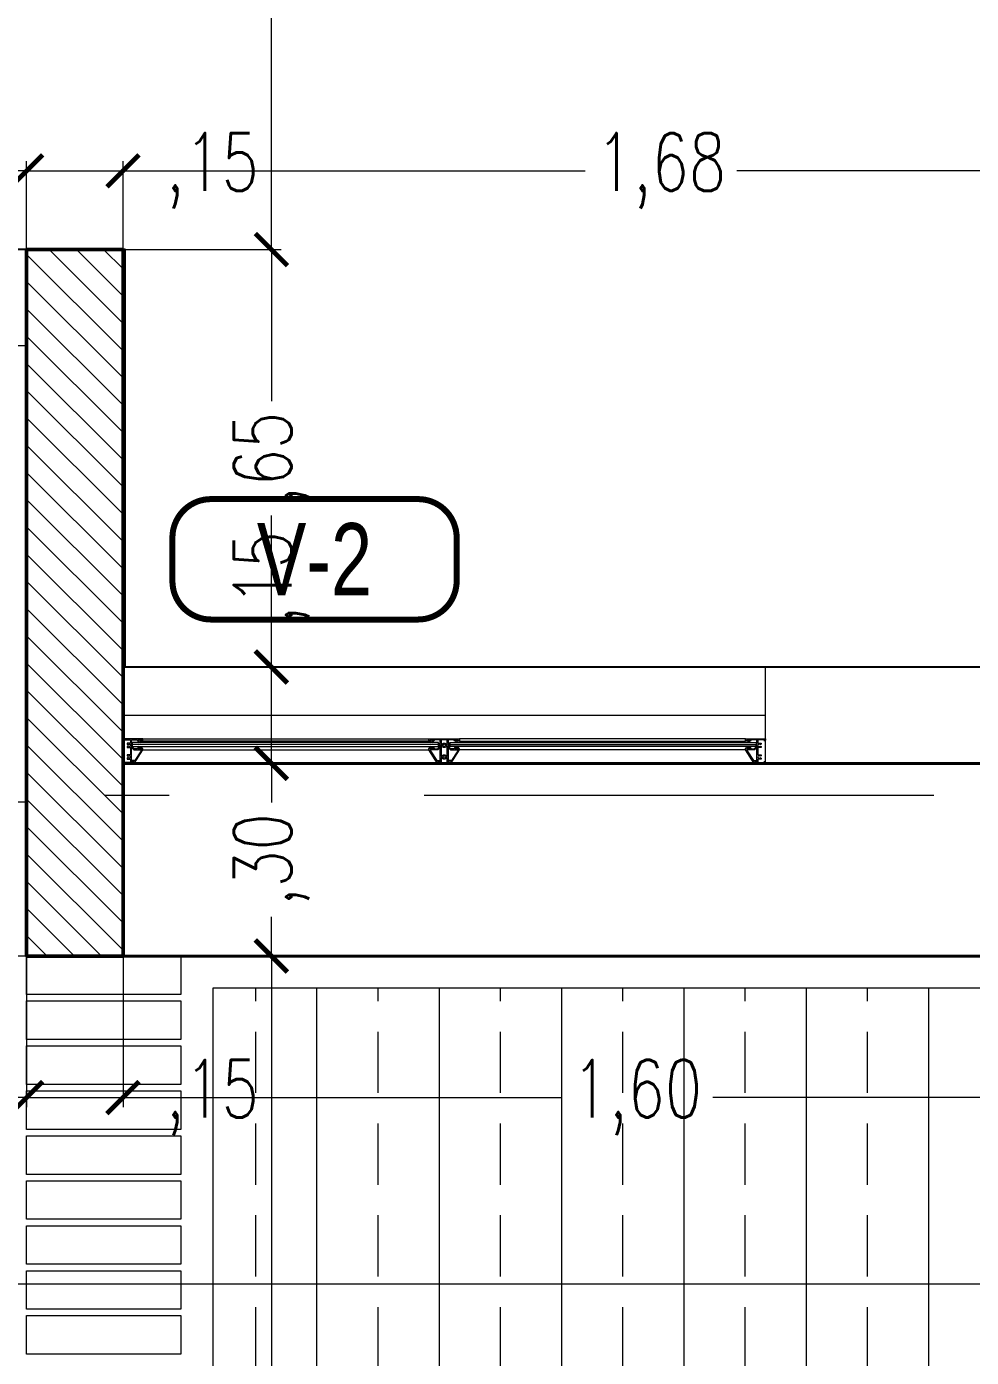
# Model space of a CAD drawing. Header units: millimetres. Extents: x 216 to 2687, y 57 to 1099.
# Drawn here: x 230.673 to 232.143, y 85.072 to 87.144 of the extents above; entities that cross this region are included whole.
import ezdxf
from ezdxf.enums import TextEntityAlignment as Align

# ---------------------------------------------------------------- set-up
doc = ezdxf.new("R2010")
doc.units = ezdxf.units.MM
doc.header["$LTSCALE"] = 0.5
doc.set_wipeout_variables(frame=1)
doc.header["$PDMODE"] = 35
doc.linetypes.add('DASHDOT2', pattern=[12.7, 6.35, -3.175, 0, -3.175])
for name, color, linetype, lineweight in [('A-COTAS', 7, 'Continuous', 9), ('A-ECON-PLAC', 134, 'Continuous', 40), ('A-EJES', 7, 'DASHDOT2', 9), ('A-MURO', 5, 'Continuous', 50), ('A-MURO-ACHU', 250, 'Continuous', 0), ('A-PISO', 7, 'Continuous', 15), ('A-PISO -ACHU', 55, 'Continuous', 0), ('A-PLAN-ACHU1', 105, 'Continuous', 9), ('A-PLAN-ACHU2', 146, 'Continuous', 0), ('A-PLAN-ACHU3', 250, 'Continuous', 0), ('A-TEXT-VENT', 2, 'Continuous', 9), ('A-VENT', 1, 'Continuous', 15), ('A-WIPEOUT', 255, 'Continuous', 0)]:
    doc.layers.add(name, color=color, linetype=linetype, lineweight=lineweight)
doc.layers.add('BORRADOR', color=3, linetype='Continuous', plot=False)
doc.styles.add('Cotas', font='romans.shx', dxfattribs={"width": 0.75})
doc.styles.add('ING_50', font='swisscl.ttf', dxfattribs={"height": 0.08})
doc.dimstyles.new("1-25'", dxfattribs={"dimtxt": 0.075, "dimasz": 0.05, "dimexe": 0.015, "dimexo": 0, "dimgap": 0.02, "dimtad": 0, "dimzin": 4, "dimtxsty": 'Cotas', "dimblk": 'ARCHTICK', "dimcen": 0.09, "dimclrd": 142, "dimclre": 2, "dimclrt": 2, "dimadec": 0, "dimazin": 0, "dimtfac": 1, "dimtmove": 0, "dimatfit": 3, "dimfxl": 0.1, "dimlwd": 13, "dimlwe": 9, "dimarcsym": 2})

# ---------------------------------------------------------------- blocks, each defined once
blk = doc.blocks.new('ALN-177', base_point=(0.5588, 0.5404))
at = {"layer": 'A-PLAN-ACHU1'}
for p, q in [((0.5343, 0.5506), (0.5324, 0.5529)), ((0.5344, 0.5519), (0.5324, 0.5529)), ((0.5343, 0.5506), (0.5324, 0.5484)), ((0.5343, 0.5494), (0.5324, 0.5484)), ((0.5361, 0.5485), (0.5343, 0.5494)), ((0.5361, 0.5528), (0.5344, 0.5519)), ((0.5361, 0.5485), (0.5361, 0.5528))]:
    blk.add_line(p, q, dxfattribs=at)
at = {"layer": 'A-VENT'}
blk.add_lwpolyline([(0.5558, 0.5404), (0.5588, 0.5404), (0.5588, 0.5419), (0.5377, 0.5555), (0.5362, 0.5555), (0.5343, 0.554), (0.5343, 0.5521), (0.5362, 0.5536), (0.5362, 0.5478), (0.5343, 0.5493), (0.5343, 0.5481), (0.5362, 0.5466), (0.5362, 0.5418), (0.5332, 0.5388), (0.5295, 0.5388), (0.5295, 0.5386), (0.5305, 0.5376), (0.5342, 0.5376), (0.5377, 0.5412), (0.5377, 0.5537), (0.5561, 0.5419), (0.5541, 0.5419), (0.5541, 0.5389, 1), (0.5566, 0.5389)], format="xyb", close=True, dxfattribs=at)
blk = doc.blocks.new('ALN-292')
at = {"layer": 'A-VENT'}
blk.add_lwpolyline([(0, 0.024), (0, 0), (0.0035, 0), (0.0035, 0.0025), (0.0015, 0.0015), (0.0015, 0.0079), (0.0035, 0.0069), (0.0035, 0.008), (0.0015, 0.009), (0.0015, 0.0179), (0.007, 0.0179), (0.007, 0.015), (0.01, 0.015), (0.0092, 0.0165), (0.0085, 0.0165), (0.0085, 0.0179), (0.0365, 0.0179), (0.0365, 0.0165), (0.0358, 0.0165), (0.035, 0.015), (0.038, 0.015), (0.038, 0.024), (0.038, 0.033), (0.035, 0.033), (0.0358, 0.0315), (0.0365, 0.0315), (0.0365, 0.0301), (0.0085, 0.0301), (0.0085, 0.0315), (0.0092, 0.0315), (0.01, 0.033), (0.007, 0.033), (0.007, 0.0301), (0.0015, 0.0301), (0.0015, 0.039), (0.0035, 0.04), (0.0035, 0.0411), (0.0015, 0.0401), (0.0015, 0.0465), (0.0035, 0.0455), (0.0035, 0.048), (0, 0.048)], close=True, dxfattribs=at)
for points in [[(0.0092, 0.0274, 0.352285), (0.0065, 0.024, 0.352285), (0.0092, 0.0206), (0.0092, 0.0194), (0.0015, 0.0194), (0.0015, 0.024), (0.0015, 0.0286), (0.0092, 0.0286)], [(0.008, 0.024, 1), (0.012, 0.024, 1)], [(0.0272, 0.0274, 0.352285), (0.0245, 0.024, 0.352285), (0.0272, 0.0206), (0.0272, 0.0194), (0.0107, 0.0194), (0.0107, 0.0206, 0.352285), (0.0135, 0.024, 0.352285), (0.0107, 0.0274), (0.0107, 0.0286), (0.0272, 0.0286)], [(0.026, 0.024, 1), (0.03, 0.024, 1)], [(0.0288, 0.0206, 0.352285), (0.0315, 0.024, 0.352285), (0.0288, 0.0274), (0.0288, 0.0286), (0.0365, 0.0286), (0.0365, 0.024), (0.0365, 0.0194), (0.0288, 0.0194)]]:
    blk.add_lwpolyline(points, format="xyb", close=True, dxfattribs=at)
blk = doc.blocks.new('V-1_PL_BLQ4')
blk.add_line((0, 0.075), (1, 0.075))
at = {"layer": 'A-PLAN-ACHU1'}
for points in [[(0.491, 0.1175), (0.0143, 0.1175), (0.0143, 0.1235), (0.491, 0.1235)], [(0.509, 0.1175), (0.9857, 0.1175), (0.9857, 0.1235), (0.509, 0.1235)]]:
    blk.add_lwpolyline(points, close=True, dxfattribs=at)
for points in [[(0.0282, 0.1141), (0.0239, 0.1141), (0.0249, 0.1159), (0.0239, 0.1178), (0.0261, 0.1159), (0.0283, 0.1178), (0.0273, 0.1158), (0.0282, 0.1141)], [(0.4829, 0.1141), (0.4786, 0.1141), (0.4796, 0.1159), (0.4786, 0.1178), (0.4808, 0.1159), (0.483, 0.1178), (0.482, 0.1158), (0.4829, 0.1141)], [(0.5171, 0.1141), (0.5214, 0.1141), (0.5204, 0.1159), (0.5214, 0.1178), (0.5192, 0.1159), (0.517, 0.1178), (0.518, 0.1158), (0.5171, 0.1141)], [(0.9718, 0.1141), (0.9761, 0.1141), (0.9751, 0.1159), (0.9761, 0.1178), (0.9739, 0.1159), (0.9717, 0.1178), (0.9727, 0.1158), (0.9718, 0.1141)]]:
    blk.add_lwpolyline(points, dxfattribs=at)
at = {"layer": 'A-PLAN-ACHU2'}
for points in [[(0.031, 0.1289), (0.476, 0.1289)], [(0.969, 0.1289), (0.524, 0.1289)], [(0.491, 0.1205), (0.0143, 0.1205)], [(0.476, 0.1155), (0.031, 0.1155)], [(0.031, 0.112), (0.476, 0.112)], [(0.509, 0.1205), (0.9857, 0.1205)], [(0.524, 0.1155), (0.969, 0.1155)], [(0.969, 0.112), (0.524, 0.112)]]:
    blk.add_lwpolyline(points, dxfattribs=at)
at = {"layer": 'A-VENT'}
blk.add_lwpolyline([(1, 0.15), (1, 0), (0, 0), (0, 0.15)], close=True, dxfattribs=at)
for points in [[(0.0079, 0.121, 3.732051), (0.0079, 0.123), (0.0066, 0.1238), (0.0066, 0.1255), (0.0116, 0.1255), (0.0116, 0.1365), (0.0066, 0.1365), (0.0066, 0.1382), (0.0079, 0.139, 3.732051), (0.0079, 0.141), (0.0066, 0.1418), (0.0066, 0.1435), (0.0116, 0.1435), (0.0116, 0.1485), (0.0016, 0.1485), (0.0016, 0.1464), (0, 0.148), (0, 0.15), (0.016, 0.15), (0.016, 0.147), (0.0145, 0.1478), (0.0145, 0.1485), (0.0131, 0.1485), (0.0131, 0.1135), (0.022, 0.1135), (0.023, 0.1155), (0.0241, 0.1155), (0.0231, 0.1135), (0.0295, 0.1135), (0.0285, 0.1155), (0.031, 0.1155), (0.031, 0.112), (0, 0.112), (0, 0.114), (0.0016, 0.1156), (0.0016, 0.1135), (0.0116, 0.1135), (0.0116, 0.1185), (0.0066, 0.1185), (0.0066, 0.1202)], [(0.9921, 0.121, -3.732051), (0.9921, 0.123), (0.9934, 0.1238), (0.9934, 0.1255), (0.9884, 0.1255), (0.9884, 0.1365), (0.9934, 0.1365), (0.9934, 0.1382), (0.9921, 0.139, -3.732051), (0.9921, 0.141), (0.9934, 0.1418), (0.9934, 0.1435), (0.9884, 0.1435), (0.9884, 0.1485), (0.9984, 0.1485), (0.9984, 0.1464), (1, 0.148), (1, 0.15), (0.984, 0.15), (0.984, 0.147), (0.9855, 0.1478), (0.9855, 0.1485), (0.9869, 0.1485), (0.9869, 0.1135), (0.978, 0.1135), (0.977, 0.1155), (0.9759, 0.1155), (0.9769, 0.1135), (0.9705, 0.1135), (0.9715, 0.1155), (0.969, 0.1155), (0.969, 0.112), (1, 0.112), (1, 0.114), (0.9984, 0.1156), (0.9984, 0.1135), (0.9884, 0.1135), (0.9884, 0.1185), (0.9934, 0.1185), (0.9934, 0.1202)]]:
    blk.add_lwpolyline(points, format="xyb", close=True, dxfattribs=at)
at = {"layer": 'A-VENT', "xscale": -1, "rotation": 270}
for p in [(0.0159, 0.15), (0.5089, 0.15)]:
    blk.add_blockref('ALN-177', p, dxfattribs=at)
at = {"layer": 'A-VENT'}
for name, p, rotation in [('ALN-177', (0.4911, 0.15), 90), ('ALN-292', (0.524, 0.112), 90), ('ALN-177', (0.9841, 0.15), 90.00000000000001)]:
    blk.add_blockref(name, p, dxfattribs=dict(at, rotation=rotation))
blk = doc.blocks.new('_ArchTick')
at = {"color": 0, "linetype": 'ByBlock', "const_width": 0.15}
blk.add_lwpolyline([(-0.5, -0.5), (0.5, 0.5)], dxfattribs=at)
blk = doc.blocks.new('*D241')
at = {"layer": 'A-COTAS', "color": 2, "linetype": 'DASHDOT2', "lineweight": 9, "transparency": 16777216}
for p, q in [((229.1728, 85.6969), (229.1728, 85.4615)), ((230.6728, 85.6969), (230.6728, 85.4615))]:
    blk.add_line(p, q, dxfattribs=at)
at = {"layer": 'A-COTAS', "color": 142, "linetype": 'Continuous', "lineweight": 13, "transparency": 16777216}
for p, q in [((229.1728, 85.4765), (229.8047, 85.4765)), ((230.6728, 85.4765), (230.0408, 85.4765))]:
    blk.add_line(p, q, dxfattribs=at)
at = {"layer": 'DEFPOINTS', "color": 0, "transparency": 16777216}
for p in [(229.1728, 85.6969), (230.6728, 85.6969), (230.6728, 85.4765)]:
    blk.add_point(p, dxfattribs=at)
at = {"layer": 'A-COTAS', "color": 142, "lineweight": 13, "transparency": 16777216, "xscale": 0.05, "yscale": 0.05, "zscale": 0.05, "rotation": 180}
blk.add_blockref('_ArchTick', (229.1728, 85.4765), dxfattribs=at)
at = {"layer": 'A-COTAS', "color": 142, "lineweight": 13, "transparency": 16777216, "xscale": 0.05, "yscale": 0.05, "zscale": 0.05}
blk.add_blockref('_ArchTick', (230.6728, 85.4765), dxfattribs=at)
at = {"layer": 'A-COTAS', "color": 2, "transparency": 16777216, "insert": (229.9228, 85.4765), "char_height": 0.09, "attachment_point": 5, "style": 'Cotas'}
blk.add_mtext('1,50', dxfattribs=at)
blk = doc.blocks.new('*D242')
at = {"layer": 'A-COTAS', "color": 2, "linetype": 'DASHDOT2', "lineweight": 9, "transparency": 16777216}
for p, q in [((230.6728, 85.6969), (230.6728, 85.4615)), ((230.8228, 85.6969), (230.8228, 85.4615))]:
    blk.add_line(p, q, dxfattribs=at)
at = {"layer": 'A-COTAS', "color": 142, "linetype": 'Continuous', "lineweight": 13, "transparency": 16777216}
for p, q in [((230.6728, 85.4765), (230.8228, 85.4765)), ((230.8228, 85.4765), (230.8728, 85.4765))]:
    blk.add_line(p, q, dxfattribs=at)
at = {"layer": 'DEFPOINTS', "color": 0, "transparency": 16777216}
for p in [(230.6728, 85.6969), (230.8228, 85.6969), (230.8228, 85.4765)]:
    blk.add_point(p, dxfattribs=at)
at = {"layer": 'A-COTAS', "color": 142, "lineweight": 13, "transparency": 16777216, "xscale": 0.05, "yscale": 0.05, "zscale": 0.05, "rotation": 180}
blk.add_blockref('_ArchTick', (230.6728, 85.4765), dxfattribs=at)
at = {"layer": 'A-COTAS', "color": 142, "lineweight": 13, "transparency": 16777216, "xscale": 0.05, "yscale": 0.05, "zscale": 0.05}
blk.add_blockref('_ArchTick', (230.8228, 85.4765), dxfattribs=at)
at = {"layer": 'A-COTAS', "color": 2, "transparency": 16777216, "insert": (230.9619, 85.4765), "char_height": 0.09, "attachment_point": 5, "style": 'Cotas'}
blk.add_mtext(',15', dxfattribs=at)
blk = doc.blocks.new('*D243')
at = {"layer": 'A-COTAS', "color": 2, "linetype": 'DASHDOT2', "lineweight": 9, "transparency": 16777216}
for p, q in [((230.8228, 85.6969), (230.8228, 85.4615)), ((232.4228, 85.6969), (232.4228, 85.4615))]:
    blk.add_line(p, q, dxfattribs=at)
at = {"layer": 'A-COTAS', "color": 142, "linetype": 'Continuous', "lineweight": 13, "transparency": 16777216}
for p, q in [((230.8228, 85.4765), (231.5047, 85.4765)), ((232.4228, 85.4765), (231.7408, 85.4765))]:
    blk.add_line(p, q, dxfattribs=at)
at = {"layer": 'DEFPOINTS', "color": 0, "transparency": 16777216}
for p in [(230.8228, 85.6969), (232.4228, 85.6969), (232.4228, 85.4765)]:
    blk.add_point(p, dxfattribs=at)
at = {"layer": 'A-COTAS', "color": 142, "lineweight": 13, "transparency": 16777216, "xscale": 0.05, "yscale": 0.05, "zscale": 0.05, "rotation": 180}
blk.add_blockref('_ArchTick', (230.8228, 85.4765), dxfattribs=at)
at = {"layer": 'A-COTAS', "color": 142, "lineweight": 13, "transparency": 16777216, "xscale": 0.05, "yscale": 0.05, "zscale": 0.05}
blk.add_blockref('_ArchTick', (232.4228, 85.4765), dxfattribs=at)
at = {"layer": 'A-COTAS', "color": 2, "transparency": 16777216, "insert": (231.6228, 85.4765), "char_height": 0.09, "attachment_point": 5, "style": 'Cotas'}
blk.add_mtext('1,60', dxfattribs=at)
blk = doc.blocks.new('*D279')
at = {"layer": 'A-COTAS', "color": 2, "linetype": 'DASHDOT2', "lineweight": 9, "transparency": 16777216}
for p, q in [((229.1728, 86.9196), (229.1728, 86.9346)), ((230.6728, 86.7969), (230.6728, 86.9346))]:
    blk.add_line(p, q, dxfattribs=at)
at = {"layer": 'A-COTAS', "color": 142, "linetype": 'Continuous', "lineweight": 13, "transparency": 16777216}
for p, q in [((229.1728, 86.9196), (229.8047, 86.9196)), ((230.6728, 86.9196), (230.0408, 86.9196))]:
    blk.add_line(p, q, dxfattribs=at)
at = {"layer": 'DEFPOINTS', "color": 0, "transparency": 16777216}
for p in [(229.1728, 86.9196), (230.6728, 86.9196), (230.6728, 86.7969)]:
    blk.add_point(p, dxfattribs=at)
at = {"layer": 'A-COTAS', "color": 142, "lineweight": 13, "transparency": 16777216, "xscale": 0.05, "yscale": 0.05, "zscale": 0.05, "rotation": 180}
blk.add_blockref('_ArchTick', (229.1728, 86.9196), dxfattribs=at)
at = {"layer": 'A-COTAS', "color": 142, "lineweight": 13, "transparency": 16777216, "xscale": 0.05, "yscale": 0.05, "zscale": 0.05}
blk.add_blockref('_ArchTick', (230.6728, 86.9196), dxfattribs=at)
at = {"layer": 'A-COTAS', "color": 2, "transparency": 16777216, "insert": (229.9228, 86.9196), "char_height": 0.09, "attachment_point": 5, "style": 'Cotas'}
blk.add_mtext('1,50', dxfattribs=at)
blk = doc.blocks.new('*D280')
at = {"layer": 'A-COTAS', "color": 2, "linetype": 'DASHDOT2', "lineweight": 9, "transparency": 16777216}
for p, q in [((230.6728, 86.7969), (230.6728, 86.9346)), ((230.8228, 86.7969), (230.8228, 86.9346))]:
    blk.add_line(p, q, dxfattribs=at)
at = {"layer": 'A-COTAS', "color": 142, "linetype": 'Continuous', "lineweight": 13, "transparency": 16777216}
for p, q in [((230.6728, 86.9196), (230.8228, 86.9196)), ((230.8228, 86.9196), (230.8728, 86.9196))]:
    blk.add_line(p, q, dxfattribs=at)
at = {"layer": 'DEFPOINTS', "color": 0, "transparency": 16777216}
for p in [(230.8228, 86.9196), (230.6728, 86.7969), (230.8228, 86.7969)]:
    blk.add_point(p, dxfattribs=at)
at = {"layer": 'A-COTAS', "color": 142, "lineweight": 13, "transparency": 16777216, "xscale": 0.05, "yscale": 0.05, "zscale": 0.05, "rotation": 180}
blk.add_blockref('_ArchTick', (230.6728, 86.9196), dxfattribs=at)
at = {"layer": 'A-COTAS', "color": 142, "lineweight": 13, "transparency": 16777216, "xscale": 0.05, "yscale": 0.05, "zscale": 0.05}
blk.add_blockref('_ArchTick', (230.8228, 86.9196), dxfattribs=at)
at = {"layer": 'A-COTAS', "color": 2, "transparency": 16777216, "insert": (230.9619, 86.9196), "char_height": 0.09, "attachment_point": 5, "style": 'Cotas'}
blk.add_mtext(',15', dxfattribs=at)
blk = doc.blocks.new('*D281')
at = {"layer": 'A-COTAS', "color": 2, "linetype": 'DASHDOT2', "lineweight": 9, "transparency": 16777216}
for p, q in [((230.8228, 86.7969), (230.8228, 86.9346)), ((232.4978, 86.9196), (232.4978, 86.9346))]:
    blk.add_line(p, q, dxfattribs=at)
at = {"layer": 'A-COTAS', "color": 142, "linetype": 'Continuous', "lineweight": 13, "transparency": 16777216}
for p, q in [((230.8228, 86.9196), (231.5422, 86.9196)), ((232.4978, 86.9196), (231.7783, 86.9196))]:
    blk.add_line(p, q, dxfattribs=at)
at = {"layer": 'DEFPOINTS', "color": 0, "transparency": 16777216}
for p in [(232.4978, 86.9196), (232.4978, 86.9196), (230.8228, 86.7969)]:
    blk.add_point(p, dxfattribs=at)
at = {"layer": 'A-COTAS', "color": 142, "lineweight": 13, "transparency": 16777216, "xscale": 0.05, "yscale": 0.05, "zscale": 0.05, "rotation": 180}
blk.add_blockref('_ArchTick', (230.8228, 86.9196), dxfattribs=at)
at = {"layer": 'A-COTAS', "color": 142, "lineweight": 13, "transparency": 16777216, "xscale": 0.05, "yscale": 0.05, "zscale": 0.05}
blk.add_blockref('_ArchTick', (232.4978, 86.9196), dxfattribs=at)
at = {"layer": 'A-COTAS', "color": 2, "transparency": 16777216, "insert": (231.6603, 86.9196), "char_height": 0.09, "attachment_point": 5, "style": 'Cotas'}
blk.add_mtext('1,68', dxfattribs=at)
blk = doc.blocks.new('*D301')
at = {"layer": 'A-COTAS', "color": 2, "linetype": 'DASHDOT2', "lineweight": 9, "transparency": 16777216}
for p, q in [((220.4228, 85.6969), (220.4228, 85.171)), ((238.7228, 85.6969), (238.7228, 85.171))]:
    blk.add_line(p, q, dxfattribs=at)
at = {"layer": 'A-COTAS', "color": 142, "linetype": 'Continuous', "lineweight": 13, "transparency": 16777216}
for p, q in [((220.4228, 85.186), (229.4226, 85.186)), ((238.7228, 85.186), (229.7229, 85.186))]:
    blk.add_line(p, q, dxfattribs=at)
at = {"layer": 'DEFPOINTS', "color": 0, "transparency": 16777216}
for p in [(220.4228, 85.6969), (238.7228, 85.6969), (238.7228, 85.186)]:
    blk.add_point(p, dxfattribs=at)
at = {"layer": 'A-COTAS', "color": 142, "lineweight": 13, "transparency": 16777216, "xscale": 0.05, "yscale": 0.05, "zscale": 0.05, "rotation": 180}
blk.add_blockref('_ArchTick', (220.4228, 85.186), dxfattribs=at)
at = {"layer": 'A-COTAS', "color": 142, "lineweight": 13, "transparency": 16777216, "xscale": 0.05, "yscale": 0.05, "zscale": 0.05}
blk.add_blockref('_ArchTick', (238.7228, 85.186), dxfattribs=at)
at = {"layer": 'A-COTAS', "color": 2, "transparency": 16777216, "insert": (229.5728, 85.186), "char_height": 0.09, "attachment_point": 5, "style": 'Cotas'}
blk.add_mtext('18,30', dxfattribs=at)
blk = doc.blocks.new('*D353')
at = {"layer": 'A-COTAS', "color": 2, "linetype": 'DASHDOT2', "lineweight": 9, "transparency": 16777216}
for p, q in [((230.8228, 85.9969), (231.0688, 85.9969)), ((230.8228, 85.6969), (231.0688, 85.6969))]:
    blk.add_line(p, q, dxfattribs=at)
at = {"layer": 'A-COTAS', "color": 142, "linetype": 'Continuous', "lineweight": 13, "transparency": 16777216}
for p, q in [((231.0538, 85.9969), (231.0538, 85.936)), ((231.0538, 85.6969), (231.0538, 85.7578))]:
    blk.add_line(p, q, dxfattribs=at)
at = {"layer": 'DEFPOINTS', "color": 0, "transparency": 16777216}
for p in [(230.8228, 85.9969), (231.0538, 85.9969), (230.8228, 85.6969)]:
    blk.add_point(p, dxfattribs=at)
at = {"layer": 'A-COTAS', "color": 142, "lineweight": 13, "transparency": 16777216, "xscale": 0.05, "yscale": 0.05, "zscale": 0.05}
for p, rotation in [((231.0538, 85.9969), 90), ((231.0538, 85.6969), 270)]:
    blk.add_blockref('_ArchTick', p, dxfattribs=dict(at, rotation=rotation))
at = {"layer": 'A-COTAS', "color": 2, "transparency": 16777216, "insert": (231.0538, 85.8469), "char_height": 0.09, "attachment_point": 5, "rotation": 90, "style": 'Cotas'}
blk.add_mtext(',30', dxfattribs=at)
blk = doc.blocks.new('*D354')
at = {"layer": 'A-COTAS', "color": 142, "linetype": 'Continuous', "lineweight": 13, "transparency": 16777216}
for p, q in [((231.0538, 86.1469), (231.0538, 86.1969)), ((231.0538, 85.9969), (231.0538, 86.1469))]:
    blk.add_line(p, q, dxfattribs=at)
at = {"layer": 'A-COTAS', "color": 2, "linetype": 'DASHDOT2', "lineweight": 9, "transparency": 16777216}
for p, q in [((230.826, 86.1469), (231.0688, 86.1469)), ((230.8228, 85.9969), (231.0688, 85.9969))]:
    blk.add_line(p, q, dxfattribs=at)
at = {"layer": 'DEFPOINTS', "color": 0, "transparency": 16777216}
for p in [(230.826, 86.1469), (231.0538, 86.1469), (230.8228, 85.9969)]:
    blk.add_point(p, dxfattribs=at)
at = {"layer": 'A-COTAS', "color": 142, "lineweight": 13, "transparency": 16777216, "xscale": 0.05, "yscale": 0.05, "zscale": 0.05}
for p, rotation in [((231.0538, 86.1469), 90), ((231.0538, 85.9969), 270)]:
    blk.add_blockref('_ArchTick', p, dxfattribs=dict(at, rotation=rotation))
at = {"layer": 'A-COTAS', "color": 2, "transparency": 16777216, "insert": (231.0538, 86.286), "char_height": 0.09, "attachment_point": 5, "rotation": 90, "style": 'Cotas'}
blk.add_mtext(',15', dxfattribs=at)
blk = doc.blocks.new('*D355')
at = {"layer": 'A-COTAS', "color": 2, "linetype": 'DASHDOT2', "lineweight": 9, "transparency": 16777216}
for p, q in [((230.8228, 86.7969), (231.0688, 86.7969)), ((230.826, 86.1469), (231.0688, 86.1469))]:
    blk.add_line(p, q, dxfattribs=at)
at = {"layer": 'A-COTAS', "color": 142, "linetype": 'Continuous', "lineweight": 13, "transparency": 16777216}
for p, q in [((231.0538, 86.7969), (231.0538, 86.561)), ((231.0538, 86.1469), (231.0538, 86.3828))]:
    blk.add_line(p, q, dxfattribs=at)
at = {"layer": 'DEFPOINTS', "color": 0, "transparency": 16777216}
for p in [(230.8228, 86.7969), (231.0538, 86.7969), (230.826, 86.1469)]:
    blk.add_point(p, dxfattribs=at)
at = {"layer": 'A-COTAS', "color": 142, "lineweight": 13, "transparency": 16777216, "xscale": 0.05, "yscale": 0.05, "zscale": 0.05}
for p, rotation in [((231.0538, 86.7969), 90), ((231.0538, 86.1469), 270)]:
    blk.add_blockref('_ArchTick', p, dxfattribs=dict(at, rotation=rotation))
at = {"layer": 'A-COTAS', "color": 2, "transparency": 16777216, "insert": (231.0538, 86.4719), "char_height": 0.09, "attachment_point": 5, "rotation": 90, "style": 'Cotas'}
blk.add_mtext(',65', dxfattribs=at)
blk = doc.blocks.new('*D356')
at = {"layer": 'A-COTAS', "color": 2, "linetype": 'DASHDOT2', "lineweight": 9, "transparency": 16777216}
for p, q in [((230.6321, 93.0054), (231.0688, 93.0054)), ((230.8228, 86.7969), (231.0688, 86.7969))]:
    blk.add_line(p, q, dxfattribs=at)
at = {"layer": 'A-COTAS', "color": 142, "linetype": 'Continuous', "lineweight": 13, "transparency": 16777216}
for p, q in [((231.0538, 93.0054), (231.0538, 90.0128)), ((231.0538, 86.7969), (231.0538, 89.7896))]:
    blk.add_line(p, q, dxfattribs=at)
at = {"layer": 'DEFPOINTS', "color": 0, "transparency": 16777216}
for p in [(230.6321, 93.0054), (231.0538, 93.0054), (230.8228, 86.7969)]:
    blk.add_point(p, dxfattribs=at)
at = {"layer": 'A-COTAS', "color": 142, "lineweight": 13, "transparency": 16777216, "xscale": 0.05, "yscale": 0.05, "zscale": 0.05}
for p, rotation in [((231.0538, 93.0054), 90), ((231.0538, 86.7969), 270)]:
    blk.add_blockref('_ArchTick', p, dxfattribs=dict(at, rotation=rotation))
at = {"layer": 'A-COTAS', "color": 2, "transparency": 16777216, "insert": (231.0538, 89.9012), "char_height": 0.09, "attachment_point": 5, "rotation": 90, "style": 'Cotas'}
blk.add_mtext('6,21', dxfattribs=at)
blk = doc.blocks.new('*D360')
at = {"layer": 'A-COTAS', "color": 2, "linetype": 'DASHDOT2', "lineweight": 9, "transparency": 16777216}
for p, q in [((230.8228, 85.6969), (231.0688, 85.6969)), ((231.6902, 83.8969), (231.0388, 83.8969))]:
    blk.add_line(p, q, dxfattribs=at)
at = {"layer": 'A-COTAS', "color": 142, "linetype": 'Continuous', "lineweight": 13, "transparency": 16777216}
for p, q in [((231.0538, 85.6969), (231.0538, 84.915)), ((231.0538, 83.8969), (231.0538, 84.6789))]:
    blk.add_line(p, q, dxfattribs=at)
at = {"layer": 'DEFPOINTS', "color": 0, "transparency": 16777216}
for p in [(230.8228, 85.6969), (231.0538, 83.8969), (231.6902, 83.8969)]:
    blk.add_point(p, dxfattribs=at)
at = {"layer": 'A-COTAS', "color": 142, "lineweight": 13, "transparency": 16777216, "xscale": 0.05, "yscale": 0.05, "zscale": 0.05}
for p, rotation in [((231.0538, 85.6969), 90), ((231.0538, 83.8969), 270)]:
    blk.add_blockref('_ArchTick', p, dxfattribs=dict(at, rotation=rotation))
at = {"layer": 'A-COTAS', "color": 2, "transparency": 16777216, "insert": (231.0538, 84.7969), "char_height": 0.09, "attachment_point": 5, "rotation": 90, "style": 'Cotas'}
blk.add_mtext('1,80', dxfattribs=at)

msp = doc.modelspace()

# ---------------------------------------------------------------- hatches: boundary and pattern name
at = {"layer": 'A-MURO-ACHU'}
h = msp.add_hatch(dxfattribs=at)
h.set_pattern_fill('_USER', color=256, scale=0.03, angle=135, pattern_type=0)
h.set_pattern_definition([(135, (-2414.348867, -998.31859), (-0.02121320344, -0.02121320344), [])])
h.paths.add_polyline_path([(230.8228, 85.6969), (230.8228, 86.7969), (230.6728, 86.7969), (230.6728, 85.6969)])
at = {"layer": 'A-PISO -ACHU'}
h = msp.add_hatch(dxfattribs=at)
h.set_pattern_fill('ANSI33', color=253, scale=0.03, angle=45)
h.set_pattern_definition([(90, (-2414.34887, -998.31859), (-0.1905, 4e-17), []), (90, (-2414.25362, -998.22334), (-0.1905, 4e-17), [0.09525, -0.047625])])
h.paths.add_polyline_path([(234.1828, 85.6469), (230.9628, 85.6469), (230.9628, 85.6369), (230.9628, 83.9469), (234.1828, 83.9469)])

# ---------------------------------------------------------------- linework, layer by layer
at = {"layer": 'A-ECON-PLAC'}
msp.add_lwpolyline([(232.4228, 85.6969), (230.8228, 85.6969), (230.8228, 85.9969), (232.4228, 85.9969)], close=True, dxfattribs=at)
at = {"layer": 'A-EJES', "ltscale": 0.25}
msp.add_line((240.5228, 85.9469), (218.6228, 85.9469), dxfattribs=at)
at = {"layer": 'A-MURO'}
msp.add_lwpolyline([(230.8228, 85.6969), (230.8228, 86.7969), (230.6728, 86.7969), (230.6728, 85.6969)], close=True, dxfattribs=at)
at = {"layer": 'A-PISO'}
msp.add_lwpolyline([(234.4728, 85.6969), (230.6728, 85.6969), (230.6728, 86.6469), (229.1728, 86.6469), (229.1728, 85.6969), (223.9728, 85.6969), (223.9728, 86.6439), (222.4728, 86.6439), (222.4728, 85.6969), (220.4228, 85.6969)], dxfattribs=at)
at = {"layer": 'A-PISO -ACHU'}
msp.add_lwpolyline([(229.1728, 85.9369), (230.6728, 85.9369), (230.6728, 85.6969), (229.1728, 85.6969)], close=True, dxfattribs=at)
at = {"layer": 'A-PISO -ACHU', "color": 253}
msp.add_lwpolyline([(234.1828, 85.6469), (230.9628, 85.6469), (230.9628, 85.6369), (230.9628, 83.9469), (234.1828, 83.9469)], close=True, dxfattribs=at)
at = {"layer": 'A-PLAN-ACHU3', "color": 253}
for points in [[(230.9128, 85.6369), (230.6728, 85.6369), (230.6728, 85.6969), (230.9128, 85.6969)], [(230.9128, 85.5669), (230.6728, 85.5669), (230.6728, 85.6269), (230.9128, 85.6269)], [(230.9128, 85.4969), (230.6728, 85.4969), (230.6728, 85.5569), (230.9128, 85.5569)], [(230.9128, 85.4269), (230.6728, 85.4269), (230.6728, 85.4869), (230.9128, 85.4869)], [(230.9128, 85.3569), (230.6728, 85.3569), (230.6728, 85.4169), (230.9128, 85.4169)], [(230.9128, 85.2869), (230.6728, 85.2869), (230.6728, 85.3469), (230.9128, 85.3469)], [(230.9128, 85.2169), (230.6728, 85.2169), (230.6728, 85.2769), (230.9128, 85.2769)], [(230.9128, 85.1469), (230.6728, 85.1469), (230.6728, 85.2069), (230.9128, 85.2069)], [(230.9128, 85.0769), (230.6728, 85.0769), (230.6728, 85.1369), (230.9128, 85.1369)]]:
    msp.add_lwpolyline(points, close=True, dxfattribs=at)
at = {"layer": 'BORRADOR'}
msp.add_lwpolyline([(232.4228, 86.1469), (230.826, 86.1469), (230.826, 86.7969), (229.1728, 86.7969), (229.1728, 88.6969), (227.0684, 88.6969), (227.0684, 87.8969), (226.0771, 87.8969), (226.0771, 88.6969), (223.9728, 88.6969), (223.9728, 86.7915), (222.3228, 86.7939), (222.3228, 86.1469), (220.7228, 86.1469)], dxfattribs=at)

# ---------------------------------------------------------------- block references
at = {"layer": 'A-VENT', "xscale": -1, "rotation": 180}
msp.add_blockref('V-1_PL_BLQ4', (230.8228, 86.1469), dxfattribs=at)

# ---------------------------------------------------------------- dimensions: what is measured, and where the dimension line sits
at = {"layer": 'A-COTAS'}
for base, p1, p2, picture, middle in [((231.0538, 93.0054), (230.8228, 86.7969), (230.6321, 93.0054), '*D356', (231.0538, 89.9012)), ((231.0538, 85.9969), (230.8228, 85.6969), (230.8228, 85.9969), '*D353', (231.0538, 85.8469)), ((231.0538, 83.8969), (230.8228, 85.6969), (231.6902, 83.8969), '*D360', (231.0538, 84.7969))]:
    dim = msp.add_linear_dim(base=base, p1=p1, p2=p2, angle=90, dimstyle="1-25'", override={"dimtxt": 0.09}, dxfattribs=at)
    dim.commit()
    dim.dimension.update_dxf_attribs({"geometry": picture, "text_midpoint": middle})
for base, p1, p2, picture, middle in [((230.6728, 86.9196), (229.1728, 86.9196), (230.6728, 86.7969), '*D279', (229.9228, 86.9196)), ((230.8228, 86.9196), (230.6728, 86.7969), (230.8228, 86.7969), '*D280', (230.9619, 86.9196)), ((232.49775453, 86.91960853), (230.82275452, 86.79691702), (232.49775453, 86.91960853), '*D281', (231.66025452, 86.91960853)), ((238.7228, 85.186), (220.4228, 85.6969), (238.7228, 85.6969), '*D301', (229.5728, 85.186)), ((230.6728, 85.4765), (229.1728, 85.6969), (230.6728, 85.6969), '*D241', (229.9228, 85.4765)), ((230.8228, 85.4765), (230.6728, 85.6969), (230.8228, 85.6969), '*D242', (230.9619, 85.4765)), ((232.4228, 85.4765), (230.8228, 85.6969), (232.4228, 85.6969), '*D243', (231.6228, 85.4765))]:
    dim = msp.add_linear_dim(base=base, p1=p1, p2=p2, dimstyle="1-25'", override={"dimtxt": 0.09}, dxfattribs=at)
    dim.commit()
    dim.dimension.update_dxf_attribs({"geometry": picture, "text_midpoint": middle})

# ---------------------------------------------------------------- next in the draw order: wipeouts: each hides what was drawn before it
msp.add_wipeout([(230.9597, 86.4084), (231.2822, 86.4084), (231.3247, 86.3908), (231.3422, 86.3484), (231.3422, 86.2809), (231.3247, 86.2385), (231.2822, 86.2209), (230.9597, 86.2209), (230.9173, 86.2385), (230.8997, 86.2809), (230.8997, 86.3484), (230.9173, 86.3908)]).dxf.layer = 'A-WIPEOUT'

# ---------------------------------------------------------------- next in the draw order: linework, layer by layer
at = {"layer": 'A-TEXT-VENT', "const_width": 0.00938}
msp.add_lwpolyline([(230.8997, 86.3484), (230.8997, 86.2809, 0.414214), (230.9597, 86.2209), (231.2822, 86.2209, 0.414214), (231.3422, 86.2809), (231.3422, 86.3484, 0.414214), (231.2822, 86.4084), (230.9597, 86.4084, 0.414214)], format="xyb", close=True, dxfattribs=at)

# ---------------------------------------------------------------- next in the draw order: texts
at = {"layer": 'A-TEXT-VENT', "color": 1, "style": 'ING_50'}
msp.add_attdef('V-2', text='AA', height=0.1125, dxfattribs=at).set_placement((231.121, 86.3147), align=Align.MIDDLE_CENTER)

# ---------------------------------------------------------------- next in the draw order: dimensions: what is measured, and where the dimension line sits
at = {"layer": 'A-COTAS'}
for base, p1, p2, picture, middle in [((231.0538, 86.7969), (230.826, 86.1469), (230.8228, 86.7969), '*D355', (231.0538, 86.4719)), ((231.0538, 86.1469), (230.8228, 85.9969), (230.826, 86.1469), '*D354', (231.0538, 86.286))]:
    dim = msp.add_linear_dim(base=base, p1=p1, p2=p2, angle=90, dimstyle="1-25'", override={"dimtxt": 0.09}, dxfattribs=at)
    dim.commit()
    dim.dimension.update_dxf_attribs({"geometry": picture, "text_midpoint": middle})

doc.saveas('drawing.dxf')
